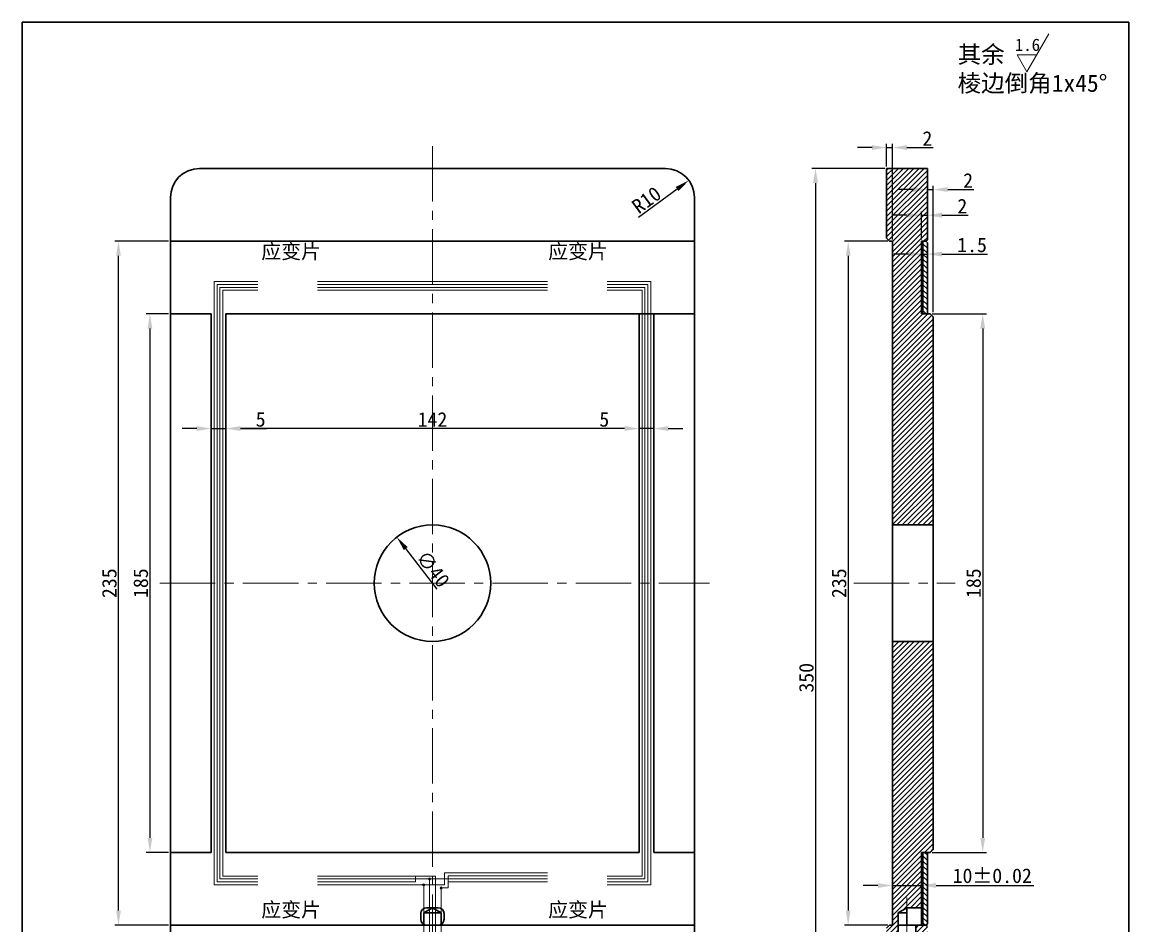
# Model space of a CAD drawing. Header units: inches. Extents: x -20 to 18950, y -1047 to 2551.
# Drawn here: x 17637.7 to 18017.9, y -819.9 to -509.3 of the extents above; entities that cross this region are included whole.
import ezdxf

# ---------------------------------------------------------------- set-up
doc = ezdxf.new("R2010")
doc.units = ezdxf.units.IN
doc.header["$MEASUREMENT"] = 0
doc.header["$PDSIZE"] = -5
doc.linetypes.add('CENTER2', pattern=[28.574999, 19.049999, -3.175, 3.175, -3.175])
doc.layers.get('0').update_dxf_attribs({"lineweight": 30})
doc.layers.get('Defpoints').update_dxf_attribs({"lineweight": 18})
for name, color, linetype, lineweight in [('cen', 1, 'CENTER2', 20), ('dim', 5, 'Continuous', 20), ('hat', 3, 'Continuous', 20), ('text', 6, 'Continuous', 20)]:
    doc.layers.add(name, color=color, linetype=linetype, lineweight=lineweight)
doc.styles.add('1', font='')
doc.styles.get("Standard").update_dxf_attribs({"font": ''})
doc.styles.get('1').set_extended_font_data('宋体')
doc.styles.get('Standard').set_extended_font_data('宋体')
doc.dimstyles.new('ISO-25', dxfattribs={"dimtxt": 5, "dimasz": 5, "dimexe": 1.25, "dimexo": 0.625, "dimtad": 1, "dimdsep": 46, "dimtxsty": 'Standard', "dimcen": 2.5, "dimdle": 10, "dimadec": 0, "dimazin": 0, "dimtfac": 1, "dimtmove": 0, "dimatfit": 3, "dimfxl": 1, "dimtolj": 1, "dimarcsym": 0})

# ---------------------------------------------------------------- blocks, each defined once
blk = doc.blocks.new('*D286')
at = {"layer": 'Defpoints', "color": 0, "transparency": 16777216}
for p in [(17766.4, -686.28), (17790.85, -717.93)]:
    blk.add_point(p, dxfattribs=at)
at = {"layer": 'dim', "color": 0, "linetype": 'Continuous', "lineweight": -2, "transparency": 16777216}
blk.add_line((17780.19, -704.13), (17769.46, -690.24), dxfattribs=at)
at = {"layer": 'dim', "color": 0, "transparency": 16777216}
blk.add_solid([(17770.12, -689.73), (17768.8, -690.75), (17766.4, -686.28)], dxfattribs=at)
at = {"layer": 'dim', "color": 0, "transparency": 16777216, "insert": (17778.83, -697.25), "char_height": 5, "attachment_point": 5, "rotation": 307.6865}
blk.add_mtext('\\A1;∅40', dxfattribs=at)
blk = doc.blocks.new('*D287')
at = {"layer": 'Defpoints', "color": 0, "transparency": 16777216}
for p in [(17936.63, -552.43), (17934.63, -559.61), (17936.63, -584.61)]:
    blk.add_point(p, dxfattribs=at)
at = {"layer": 'dim', "color": 0, "linetype": 'Continuous', "lineweight": -2, "transparency": 16777216}
for p, q in [((17934.63, -558.98), (17934.63, -551.18)), ((17936.63, -583.98), (17936.63, -551.18)), ((17929.63, -552.43), (17924.63, -552.43)), ((17934.63, -552.43), (17936.63, -552.43)), ((17941.63, -552.43), (17950.65, -552.43))]:
    blk.add_line(p, q, dxfattribs=at)
at = {"layer": 'dim', "color": 0, "transparency": 16777216}
for points in [[(17929.63, -551.6), (17929.63, -553.27), (17934.63, -552.43)], [(17941.63, -551.6), (17941.63, -553.27), (17936.63, -552.43)]]:
    blk.add_solid(points, dxfattribs=at)
at = {"layer": 'dim', "color": 0, "transparency": 16777216, "insert": (17948.64, -549.31), "char_height": 5, "attachment_point": 5}
blk.add_mtext('\\A1;2', dxfattribs=at)
blk = doc.blocks.new('*D288')
at = {"layer": 'Defpoints', "color": 0, "transparency": 16777216}
for p in [(17950.63, -566.86), (17948.63, -584.61), (17950.63, -609.61)]:
    blk.add_point(p, dxfattribs=at)
at = {"layer": 'dim', "color": 0, "linetype": 'Continuous', "lineweight": -2, "transparency": 16777216}
for p, q in [((17948.63, -583.98), (17948.63, -565.61)), ((17950.63, -608.98), (17950.63, -565.61)), ((17943.63, -566.86), (17938.63, -566.86)), ((17948.63, -566.86), (17950.63, -566.86)), ((17955.63, -566.86), (17964.65, -566.86))]:
    blk.add_line(p, q, dxfattribs=at)
at = {"layer": 'dim', "color": 0, "transparency": 16777216}
for points in [[(17943.63, -566.02), (17943.63, -567.69), (17948.63, -566.86)], [(17955.63, -566.02), (17955.63, -567.69), (17950.63, -566.86)]]:
    blk.add_solid(points, dxfattribs=at)
at = {"layer": 'dim', "color": 0, "transparency": 16777216, "insert": (17962.64, -563.73), "char_height": 5, "attachment_point": 5}
blk.add_mtext('\\A1;2', dxfattribs=at)
blk = doc.blocks.new('*D293')
at = {"layer": 'Defpoints', "color": 0, "transparency": 16777216}
for p in [(17934.63, -559.61), (17910.21, -909.61), (17935.63, -909.61)]:
    blk.add_point(p, dxfattribs=at)
at = {"layer": 'dim', "color": 0, "linetype": 'Continuous', "lineweight": -2, "transparency": 16777216}
for p, q in [((17934.01, -559.61), (17908.96, -559.61)), ((17910.21, -564.61), (17910.21, -904.61)), ((17935.01, -909.61), (17908.96, -909.61))]:
    blk.add_line(p, q, dxfattribs=at)
at = {"layer": 'dim', "color": 0, "transparency": 16777216}
for points in [[(17909.38, -564.61), (17911.05, -564.61), (17910.21, -559.61)], [(17909.38, -904.61), (17911.05, -904.61), (17910.21, -909.61)]]:
    blk.add_solid(points, dxfattribs=at)
at = {"layer": 'dim', "color": 0, "transparency": 16777216, "insert": (17907.09, -734.61), "char_height": 5, "attachment_point": 5, "rotation": 90}
blk.add_mtext('\\A1;350', dxfattribs=at)
blk = doc.blocks.new('*D294')
at = {"layer": 'Defpoints', "color": 0, "transparency": 16777216}
for p in [(17935.63, -584.61), (17921.45, -819.61), (17935.63, -819.61)]:
    blk.add_point(p, dxfattribs=at)
at = {"layer": 'dim', "color": 0, "linetype": 'Continuous', "lineweight": -2, "transparency": 16777216}
for p, q in [((17935.01, -584.61), (17920.2, -584.61)), ((17921.45, -589.61), (17921.45, -814.61)), ((17935.01, -819.61), (17920.2, -819.61))]:
    blk.add_line(p, q, dxfattribs=at)
at = {"layer": 'dim', "color": 0, "transparency": 16777216}
for points in [[(17920.62, -589.61), (17922.28, -589.61), (17921.45, -584.61)], [(17920.62, -814.61), (17922.28, -814.61), (17921.45, -819.61)]]:
    blk.add_solid(points, dxfattribs=at)
at = {"layer": 'dim', "color": 0, "transparency": 16777216, "insert": (17918.32, -702.11), "char_height": 5, "attachment_point": 5, "rotation": 90}
blk.add_mtext('\\A1;235', dxfattribs=at)
blk = doc.blocks.new('*D295')
at = {"layer": 'Defpoints', "color": 0, "transparency": 16777216}
for p in [(17707.63, -609.61), (17849.63, -609.61), (17707.63, -648.98)]:
    blk.add_point(p, dxfattribs=at)
at = {"layer": 'dim', "color": 0, "linetype": 'Continuous', "lineweight": -2, "transparency": 16777216}
for p, q in [((17707.63, -610.23), (17707.63, -650.23)), ((17849.63, -610.23), (17849.63, -650.23)), ((17844.63, -648.98), (17712.63, -648.98))]:
    blk.add_line(p, q, dxfattribs=at)
at = {"layer": 'dim', "color": 0, "transparency": 16777216}
for points in [[(17712.63, -648.14), (17712.63, -649.81), (17707.63, -648.98)], [(17844.63, -648.14), (17844.63, -649.81), (17849.63, -648.98)]]:
    blk.add_solid(points, dxfattribs=at)
at = {"layer": 'dim', "color": 0, "transparency": 16777216, "insert": (17778.63, -645.85), "char_height": 5, "attachment_point": 5}
blk.add_mtext('\\A1;142', dxfattribs=at)
blk = doc.blocks.new('*D296')
at = {"layer": 'Defpoints', "color": 0, "transparency": 16777216}
for p in [(17702.63, -609.61), (17707.63, -609.61), (17702.63, -648.98)]:
    blk.add_point(p, dxfattribs=at)
at = {"layer": 'dim', "color": 0, "linetype": 'Continuous', "lineweight": -2, "transparency": 16777216}
for p, q in [((17702.63, -610.23), (17702.63, -650.23)), ((17707.63, -610.23), (17707.63, -650.23)), ((17697.63, -648.98), (17692.63, -648.98)), ((17702.63, -648.98), (17707.63, -648.98)), ((17712.63, -648.98), (17721.59, -648.98))]:
    blk.add_line(p, q, dxfattribs=at)
at = {"layer": 'dim', "color": 0, "transparency": 16777216}
for points in [[(17697.63, -648.14), (17697.63, -649.81), (17702.63, -648.98)], [(17712.63, -648.14), (17712.63, -649.81), (17707.63, -648.98)]]:
    blk.add_solid(points, dxfattribs=at)
at = {"layer": 'dim', "color": 0, "transparency": 16777216, "insert": (17719.61, -645.85), "char_height": 5, "attachment_point": 5}
blk.add_mtext('\\A1;5', dxfattribs=at)
blk = doc.blocks.new('*D285')
at = {"layer": 'Defpoints', "color": 0, "transparency": 16777216}
for p in [(17849.63, -609.61), (17854.63, -609.61), (17849.63, -648.98)]:
    blk.add_point(p, dxfattribs=at)
at = {"layer": 'dim', "color": 0, "linetype": 'Continuous', "lineweight": -2, "transparency": 16777216}
for p, q in [((17849.63, -610.23), (17849.63, -650.23)), ((17854.63, -610.23), (17854.63, -650.23)), ((17844.63, -648.98), (17835.67, -648.98)), ((17854.63, -648.98), (17849.63, -648.98)), ((17859.63, -648.98), (17864.63, -648.98))]:
    blk.add_line(p, q, dxfattribs=at)
at = {"layer": 'dim', "color": 0, "transparency": 16777216}
for points in [[(17844.63, -648.14), (17844.63, -649.81), (17849.63, -648.98)], [(17859.63, -648.14), (17859.63, -649.81), (17854.63, -648.98)]]:
    blk.add_solid(points, dxfattribs=at)
at = {"layer": 'dim', "color": 0, "transparency": 16777216, "insert": (17837.65, -645.85), "char_height": 5, "attachment_point": 5}
blk.add_mtext('\\A1;5', dxfattribs=at)
blk = doc.blocks.new('*D297')
at = {"layer": 'Defpoints', "color": 0, "transparency": 16777216}
for p in [(17949.63, -609.61), (17949.63, -794.61), (17967.65, -794.61)]:
    blk.add_point(p, dxfattribs=at)
at = {"layer": 'dim', "color": 0, "linetype": 'Continuous', "lineweight": -2, "transparency": 16777216}
for p, q in [((17950.26, -609.61), (17968.9, -609.61)), ((17967.65, -614.61), (17967.65, -789.61)), ((17950.26, -794.61), (17968.9, -794.61))]:
    blk.add_line(p, q, dxfattribs=at)
at = {"layer": 'dim', "color": 0, "transparency": 16777216}
for points in [[(17966.82, -614.61), (17968.49, -614.61), (17967.65, -609.61)], [(17966.82, -789.61), (17968.49, -789.61), (17967.65, -794.61)]]:
    blk.add_solid(points, dxfattribs=at)
at = {"layer": 'dim', "color": 0, "transparency": 16777216, "insert": (17964.53, -702.11), "char_height": 5, "attachment_point": 5, "rotation": 90}
blk.add_mtext('\\A1;185', dxfattribs=at)
blk = doc.blocks.new('*D298')
at = {"layer": 'Defpoints', "color": 0, "transparency": 16777216}
for p in [(17670.77, -584.61), (17688.63, -584.61), (17688.63, -819.61)]:
    blk.add_point(p, dxfattribs=at)
at = {"layer": 'dim', "color": 0, "linetype": 'Continuous', "lineweight": -2, "transparency": 16777216}
for p, q in [((17688, -584.61), (17669.52, -584.61)), ((17670.77, -814.61), (17670.77, -589.61)), ((17688, -819.61), (17669.52, -819.61))]:
    blk.add_line(p, q, dxfattribs=at)
at = {"layer": 'dim', "color": 0, "transparency": 16777216}
for points in [[(17669.94, -589.61), (17671.61, -589.61), (17670.77, -584.61)], [(17669.94, -814.61), (17671.61, -814.61), (17670.77, -819.61)]]:
    blk.add_solid(points, dxfattribs=at)
at = {"layer": 'dim', "color": 0, "transparency": 16777216, "insert": (17667.65, -702.11), "char_height": 5, "attachment_point": 5, "rotation": 90}
blk.add_mtext('\\A1;235', dxfattribs=at)
blk = doc.blocks.new('*D299')
at = {"layer": 'Defpoints', "color": 0, "transparency": 16777216}
for p in [(17688.63, -609.61), (17681.58, -794.61), (17688.63, -794.61)]:
    blk.add_point(p, dxfattribs=at)
at = {"layer": 'dim', "color": 0, "linetype": 'Continuous', "lineweight": -2, "transparency": 16777216}
for p, q in [((17688, -609.61), (17680.33, -609.61)), ((17681.58, -614.61), (17681.58, -789.61)), ((17688, -794.61), (17680.33, -794.61))]:
    blk.add_line(p, q, dxfattribs=at)
at = {"layer": 'dim', "color": 0, "transparency": 16777216}
for points in [[(17680.74, -614.61), (17682.41, -614.61), (17681.58, -609.61)], [(17680.74, -789.61), (17682.41, -789.61), (17681.58, -794.61)]]:
    blk.add_solid(points, dxfattribs=at)
at = {"layer": 'dim', "color": 0, "transparency": 16777216, "insert": (17678.45, -702.11), "char_height": 5, "attachment_point": 5, "rotation": 90}
blk.add_mtext('\\A1;185', dxfattribs=at)
blk = doc.blocks.new('*D307')
at = {"layer": 'Defpoints', "color": 0, "transparency": 16777216}
for p in [(17866.71, -563.71), (17858.63, -569.61)]:
    blk.add_point(p, dxfattribs=at)
at = {"layer": 'dim', "color": 0, "linetype": 'Continuous', "lineweight": -2, "transparency": 16777216}
blk.add_line((17849.43, -576.32), (17862.67, -566.66), dxfattribs=at)
at = {"layer": 'dim', "color": 0, "transparency": 16777216}
blk.add_solid([(17862.18, -565.99), (17863.16, -567.33), (17866.71, -563.71)], dxfattribs=at)
at = {"layer": 'dim', "color": 0, "transparency": 16777216, "insert": (17852.18, -570.44), "char_height": 5, "attachment_point": 5, "rotation": 36.117}
blk.add_mtext('\\A1;R10', dxfattribs=at)
blk = doc.blocks.new('*D308')
at = {"layer": 'Defpoints', "color": 0, "transparency": 16777216}
for p in [(17948.63, -575.67), (17946.63, -584.61), (17948.63, -584.11)]:
    blk.add_point(p, dxfattribs=at)
at = {"layer": 'dim', "color": 0, "linetype": 'Continuous', "lineweight": -2, "transparency": 16777216}
for p, q in [((17941.63, -575.67), (17936.63, -575.67)), ((17946.63, -583.98), (17946.63, -574.42)), ((17946.63, -575.67), (17948.63, -575.67)), ((17948.63, -583.48), (17948.63, -574.42)), ((17953.63, -575.67), (17962.65, -575.67))]:
    blk.add_line(p, q, dxfattribs=at)
at = {"layer": 'dim', "color": 0, "transparency": 16777216}
for points in [[(17941.63, -574.83), (17941.63, -576.5), (17946.63, -575.67)], [(17953.63, -574.83), (17953.63, -576.5), (17948.63, -575.67)]]:
    blk.add_solid(points, dxfattribs=at)
at = {"layer": 'dim', "color": 0, "transparency": 16777216, "insert": (17960.64, -572.54), "char_height": 5, "attachment_point": 5}
blk.add_mtext('\\A1;2', dxfattribs=at)
blk = doc.blocks.new('*D309')
at = {"layer": 'Defpoints', "color": 0, "transparency": 16777216}
for p in [(17947.13, -584.61), (17948.63, -585.11), (17948.63, -589.02)]:
    blk.add_point(p, dxfattribs=at)
at = {"layer": 'dim', "color": 0, "linetype": 'Continuous', "lineweight": -2, "transparency": 16777216}
for p, q in [((17947.13, -585.23), (17947.13, -590.27)), ((17942.13, -589.02), (17937.13, -589.02)), ((17947.13, -589.02), (17948.63, -589.02)), ((17948.63, -585.73), (17948.63, -590.27)), ((17953.63, -589.02), (17969.35, -589.02))]:
    blk.add_line(p, q, dxfattribs=at)
at = {"layer": 'dim', "color": 0, "transparency": 16777216}
for points in [[(17942.13, -588.19), (17942.13, -589.86), (17947.13, -589.02)], [(17953.63, -588.19), (17953.63, -589.86), (17948.63, -589.02)]]:
    blk.add_solid(points, dxfattribs=at)
at = {"layer": 'dim', "color": 0, "transparency": 16777216, "insert": (17963.99, -585.9), "char_height": 5, "attachment_point": 5}
blk.add_mtext('\\A1;1.5', dxfattribs=at)
blk = doc.blocks.new('*D311')
at = {"layer": 'Defpoints', "color": 0, "transparency": 16777216}
for p in [(17946.63, -794.61), (17936.63, -805.98), (17936.63, -819.61)]:
    blk.add_point(p, dxfattribs=at)
at = {"layer": 'dim', "color": 0, "linetype": 'Continuous', "lineweight": -2, "transparency": 16777216}
for p, q in [((17946.63, -795.23), (17946.63, -807.23)), ((17931.63, -805.98), (17926.63, -805.98)), ((17936.63, -818.98), (17936.63, -804.73)), ((17936.63, -805.98), (17946.63, -805.98)), ((17951.63, -805.98), (17985.23, -805.98))]:
    blk.add_line(p, q, dxfattribs=at)
at = {"layer": 'dim', "color": 0, "transparency": 16777216}
for points in [[(17931.63, -805.15), (17931.63, -806.82), (17936.63, -805.98)], [(17951.63, -805.15), (17951.63, -806.82), (17946.63, -805.98)]]:
    blk.add_solid(points, dxfattribs=at)
at = {"layer": 'dim', "color": 0, "transparency": 16777216, "insert": (17970.93, -802.66), "char_height": 5, "attachment_point": 5}
blk.add_mtext('\\A1;10%%P0.02', dxfattribs=at)

msp = doc.modelspace()

# ---------------------------------------------------------------- hatches: boundary and pattern name
at = {"layer": 'dim'}
h = msp.add_hatch(color=3, dxfattribs=at)
h.dxf.hatch_style = 1
h.paths.add_polyline_path([(17947.13, -593.641), (17946.63, -593.641), (17946.63, -605.324), (17947.13, -605.324)])
h = msp.add_hatch(color=3, dxfattribs=at)
h.dxf.hatch_style = 1
h.paths.add_polyline_path([(17947.13, -810.572), (17946.63, -810.572), (17946.63, -798.889), (17947.13, -798.889)])
h = msp.add_hatch(color=3, dxfattribs=at)
h.dxf.hatch_style = 1
h.paths.add_polyline_path([(17775.806, -806.041, -0.3394543), (17775.374, -805.984), (17775.881, -805.477, -0.4931454)])
h.paths.add_polyline_path([(17775.374, -805.984, -0.4931454), (17775.448, -805.42, -0.3394543), (17775.881, -805.477)])
h = msp.add_hatch(color=3, dxfattribs=at)
h.dxf.hatch_style = 1
h.paths.add_polyline_path([(17777.806, -804.041, -0.3394543), (17777.374, -803.984), (17777.881, -803.477, -0.4931454)])
h.paths.add_polyline_path([(17777.374, -803.984, -0.4931454), (17777.448, -803.42, -0.3394543), (17777.881, -803.477)])
h = msp.add_hatch(color=3, dxfattribs=at)
h.dxf.hatch_style = 1
h.paths.add_polyline_path([(17781.806, -807.153, -0.3394543), (17781.374, -807.096), (17781.881, -806.589, -0.4931454)])
h.paths.add_polyline_path([(17781.374, -807.096, -0.4931454), (17781.448, -806.532, -0.3394543), (17781.881, -806.589)])
at = {"layer": 'hat'}
h = msp.add_hatch(dxfattribs=at)
h.set_pattern_fill('ANSI31', color=3, scale=10)
h.set_pattern_definition([(45, (14.5529, 0), (-0.88388348, 0.88388348), [])])
h.paths.add_polyline_path([(17950.63, -610.607), (17949.63, -609.607), (17946.63, -609.607), (17946.63, -584.607), (17948.13, -584.607), (17948.63, -584.107), (17948.63, -559.607), (17934.63, -559.607), (17934.63, -583.607), (17935.63, -584.607), (17936.63, -584.607), (17936.63, -682.107), (17950.63, -682.107)])
h.paths.add_polyline_path([(17950.63, -722.107), (17936.63, -722.107), (17936.63, -819.607), (17935.63, -819.607), (17934.63, -820.607), (17934.63, -908.607), (17935.63, -909.607), (17936.13, -909.607), (17936.13, -907.607), (17937.13, -907.607), (17937.13, -889.607), (17937.63, -889.607), (17937.63, -829.607), (17938.63, -829.607), (17938.63, -815.339), (17941.63, -813.607), (17946.63, -813.607), (17946.63, -794.607), (17949.63, -794.607), (17950.63, -793.607)])
h.paths.add_polyline_path([(17948.63, -820.107), (17948.13, -819.607), (17946.63, -819.607), (17944.63, -819.607), (17944.63, -829.607), (17945.63, -829.607), (17945.63, -889.607), (17946.13, -889.607), (17946.13, -907.607), (17947.13, -907.607), (17947.13, -909.607), (17947.63, -909.607), (17948.63, -908.607)])
h.paths.add_polyline_path([(17946.13, -889.607), (17945.63, -889.607), (17945.63, -907.607), (17946.13, -907.607)], flags=17)
h.paths.add_polyline_path([(17937.63, -889.607), (17937.13, -889.607), (17937.13, -907.607), (17937.63, -907.607)], flags=17)
h = msp.add_hatch(dxfattribs=at)
h.set_pattern_fill('ANSI31', color=3, scale=10, angle=90)
h.set_pattern_definition([(135, (14.5529, 0), (-0.88388348, -0.88388348), [])])
h.paths.add_polyline_path([(17948.63, -585.107), (17948.13, -584.607), (17947.13, -584.607), (17947.13, -609.607), (17948.63, -609.607)])
h.paths.add_polyline_path([(17948.63, -794.607), (17947.13, -794.607), (17947.13, -819.607), (17948.13, -819.607), (17948.63, -819.107)])

# ---------------------------------------------------------------- linework, layer by layer
for p, q in [((18017.86, -509.328), (17637.672, -509.328)), ((17637.672, -509.328), (17637.672, -1046.966)), ((18017.86, -1046.966), (18017.86, -509.328)), ((17698.627, -559.607), (17858.627, -559.607)), ((17934.63, -559.607), (17948.63, -559.607)), ((17934.63, -559.607), (17934.63, -583.607)), ((17948.63, -559.607), (17948.63, -584.107)), ((17688.627, -569.607), (17688.627, -834.607)), ((17868.627, -569.607), (17868.627, -834.607)), ((17688.627, -584.607), (17868.627, -584.607)), ((17934.63, -583.607), (17935.63, -584.607)), ((17936.63, -584.607), (17935.63, -584.607)), ((17936.63, -584.607), (17936.63, -819.607)), ((17946.63, -584.607), (17946.63, -609.607)), ((17946.63, -584.607), (17948.13, -584.607)), ((17947.13, -584.607), (17947.13, -609.607)), ((17948.13, -584.607), (17948.63, -584.107)), ((17948.13, -584.607), (17948.63, -585.107)), ((17948.63, -585.107), (17948.63, -609.607)), ((17946.63, -593.641), (17947.13, -593.641)), ((17946.63, -605.324), (17947.13, -605.324)), ((17688.627, -609.607), (17702.627, -609.607)), ((17702.627, -609.607), (17702.627, -794.607)), ((17707.627, -609.607), (17868.627, -609.607)), ((17707.627, -609.607), (17707.627, -794.607)), ((17849.627, -609.607), (17849.627, -794.607)), ((17854.627, -609.607), (17854.627, -794.607)), ((17946.63, -609.607), (17949.63, -609.607)), ((17949.63, -609.607), (17950.63, -610.607)), ((17950.63, -610.607), (17950.63, -793.607)), ((17936.63, -682.107), (17950.63, -682.107)), ((17936.63, -722.107), (17950.63, -722.107)), ((17949.63, -794.607), (17950.63, -793.607)), ((17688.627, -794.607), (17702.627, -794.607)), ((17707.627, -794.607), (17849.627, -794.607)), ((17854.627, -794.607), (17868.627, -794.607)), ((17946.63, -819.607), (17946.63, -794.607)), ((17946.63, -794.607), (17949.63, -794.607)), ((17947.13, -819.607), (17947.13, -794.607)), ((17948.63, -819.107), (17948.63, -794.607)), ((17946.63, -798.889), (17947.13, -798.889)), ((17946.63, -810.572), (17947.13, -810.572)), ((17774.627, -817.607), (17774.627, -815.607)), ((17778.627, -813.607), (17775.627, -815.339)), ((17775.627, -815.339), (17781.627, -815.339)), ((17775.627, -815.339), (17775.627, -819.339)), ((17776.627, -813.607), (17780.627, -813.607)), ((17778.627, -813.607), (17781.627, -815.339)), ((17781.627, -815.339), (17781.627, -819.339)), ((17782.627, -817.607), (17782.627, -815.607)), ((17941.63, -813.607), (17938.63, -815.339)), ((17938.63, -829.607), (17938.63, -815.339)), ((17938.63, -815.339), (17941.63, -815.339)), ((17941.63, -813.607), (17946.63, -813.607)), ((17941.63, -813.607), (17941.63, -819.607)), ((17688.627, -819.607), (17778.627, -819.607)), ((17778.627, -819.607), (17868.627, -819.607)), ((17934.63, -820.607), (17935.63, -819.607)), ((17935.63, -819.607), (17936.63, -819.607)), ((17938.63, -819.607), (17947.63, -819.607)), ((17944.63, -829.607), (17944.63, -819.607)), ((17946.63, -819.607), (17948.13, -819.607)), ((17948.13, -819.607), (17948.63, -819.107)), ((17948.13, -819.607), (17948.63, -820.107))]:
    msp.add_line(p, q)
msp.add_circle((17778.627, -702.107), 20)
for centre, radius, start, end in [((17698.627, -569.607), 10, 90, 180), ((17858.627, -569.607), 10, 0, 90), ((17776.627, -815.607), 2, 90, 180), ((17780.627, -815.607), 2, 360, 90), ((17776.627, -817.607), 2, 180, 270), ((17780.627, -817.607), 2, 270, 360)]:
    msp.add_arc(centre, radius, start, end)
at = {"layer": 'cen'}
for p, q in [((17778.627, -551.906), (17778.627, -914.415)), ((17684.964, -702.107), (17873.766, -702.107)), ((17923.361, -702.107), (17958.158, -702.107)), ((17941.63, -810.151), (17941.63, -915.167))]:
    msp.add_line(p, q, dxfattribs=at)
at = {"layer": 'dim'}
for p, q in [((17718.627, -598.483), (17703.627, -598.483)), ((17703.627, -598.483), (17703.627, -805.73)), ((17718.627, -599.483), (17704.627, -599.483)), ((17704.627, -599.483), (17704.627, -804.73)), ((17718.627, -600.483), (17705.627, -600.483)), ((17705.627, -600.483), (17705.627, -803.73)), ((17801.499, -598.483), (17739.123, -598.483)), ((17801.499, -599.483), (17739.123, -599.483)), ((17801.499, -600.483), (17739.123, -600.483)), ((17755.755, -598.483), (17818.132, -598.483)), ((17755.755, -599.483), (17818.132, -599.483)), ((17755.755, -600.483), (17818.132, -600.483)), ((17838.627, -598.483), (17853.627, -598.483)), ((17838.627, -599.483), (17852.627, -599.483)), ((17838.627, -600.483), (17851.627, -600.483)), ((17851.627, -600.483), (17851.627, -803.73)), ((17852.627, -599.483), (17852.627, -804.73)), ((17853.627, -598.483), (17853.627, -805.73)), ((17718.627, -601.483), (17706.627, -601.483)), ((17706.627, -601.483), (17706.627, -802.73)), ((17801.499, -601.483), (17739.123, -601.483)), ((17755.755, -601.483), (17818.132, -601.483)), ((17838.627, -601.483), (17850.627, -601.483)), ((17850.627, -601.483), (17850.627, -802.73)), ((17800.104, -801.685), (17782.789, -801.685)), ((17782.789, -801.685), (17818.132, -801.685)), ((17782.789, -805.73), (17782.789, -801.685)), ((17718.627, -805.73), (17703.627, -805.73)), ((17718.627, -804.73), (17704.627, -804.73)), ((17718.627, -803.73), (17705.627, -803.73)), ((17718.627, -802.73), (17706.627, -802.73)), ((17779.627, -802.73), (17739.123, -802.73)), ((17773.826, -803.73), (17739.123, -803.73)), ((17772.858, -804.73), (17739.123, -804.73)), ((17774.627, -805.73), (17739.123, -805.73)), ((17755.755, -802.73), (17779.627, -802.73)), ((17772.858, -804.73), (17772.858, -802.73)), ((17773.826, -803.73), (17783.408, -803.73)), ((17774.627, -805.73), (17782.789, -805.73)), ((17777.627, -889.582), (17777.627, -803.531)), ((17779.627, -889.582), (17779.627, -802.73)), ((17783.408, -803.73), (17818.132, -803.73)), ((17784.032, -802.685), (17818.132, -802.685)), ((17784.032, -802.685), (17784.032, -806.842)), ((17784.032, -804.726), (17818.132, -804.726)), ((17800.104, -802.685), (17797.232, -802.685)), ((17838.627, -802.73), (17850.627, -802.73)), ((17838.627, -803.73), (17851.627, -803.73)), ((17838.627, -804.73), (17852.627, -804.73)), ((17838.627, -805.73), (17853.627, -805.73)), ((17775.627, -889.582), (17775.627, -806.089)), ((17781.627, -889.582), (17781.627, -807.201)), ((17784.032, -806.842), (17781.986, -806.842))]:
    msp.add_line(p, q, dxfattribs=at)
for centre in [(17775.627, -805.73), (17777.627, -803.73), (17781.627, -806.842)]:
    msp.add_circle(centre, 0.358, dxfattribs=at)
at = {"layer": 'text'}
for p, q in [((17982.828, -526.377), (17990.372, -513.31)), ((17979.44, -520.51), (17982.828, -526.377))]:
    msp.add_line(p, q, dxfattribs=at)
at = {"layer": 'text', "ltscale": 0.3}
msp.add_line((17979.44, -520.51), (17986.215, -520.51), dxfattribs=at)

# ---------------------------------------------------------------- texts
at = {"layer": 'dim', "char_height": 5, "attachment_point": 1, "style": '1'}
for insert in [(17719.84, -585.617), (17818.393, -585.617), (17719.84, -811.792), (17818.393, -811.792)]:
    msp.add_mtext_dynamic_manual_height_columns('应变片', width=22.22046, gutter_width=1, heights=[0], dxfattribs=dict(at, insert=insert))
at = {"layer": 'text', "attachment_point": 1}
for s, insert, char_height, width in [('{\\fSimSun|b0|i0|c134|p2;其余\\fￋￎￌ￥|b0|i0|c134|p2;\\P\\fSimSun|b0|i0|c134|p2;棱边倒角}1x45°', (17959.023, -517.461), 5.92764, 58.44431), ('1.6', (17978.713, -514.991), 4.234, 8.25568)]:
    msp.add_mtext(s, dxfattribs=dict(at, insert=insert, char_height=char_height, width=width))

# ---------------------------------------------------------------- dimensions: what is measured, and where the dimension line sits
at = {"layer": 'dim'}
for base, p1, p2, picture, middle in [((17936.63, -552.435), (17934.63, -559.607), (17936.63, -584.607), '*D287', (17948.638, -552.435)), ((17950.63, -566.858), (17948.63, -584.607), (17950.63, -609.607), '*D288', (17962.638, -566.858)), ((17948.63, -575.666), (17946.63, -584.607), (17948.63, -584.107), '*D308', (17960.638, -575.666)), ((17702.627, -648.977), (17707.627, -609.607), (17702.627, -609.607), '*D296', (17719.607, -648.977)), ((17849.627, -648.977), (17854.627, -609.607), (17849.627, -609.607), '*D285', (17837.647, -648.977))]:
    dim = msp.add_linear_dim(base=base, p1=p1, p2=p2, dimstyle='ISO-25', dxfattribs=at)
    dim.commit()
    dim.dimension.update_dxf_attribs({"geometry": picture, "text_midpoint": middle, "dimtype": 160})
for base, p1, p2, picture, middle in [((17910.213, -909.607), (17934.63, -559.607), (17935.63, -909.607), '*D293', (17907.088, -734.607)), ((17921.449, -819.607), (17935.63, -584.607), (17935.63, -819.607), '*D294', (17918.324, -702.107)), ((17681.576, -794.607), (17688.627, -609.607), (17688.627, -794.607), '*D299', (17678.451, -702.107)), ((17967.654, -794.607), (17949.63, -609.607), (17949.63, -794.607), '*D297', (17964.529, -702.107))]:
    dim = msp.add_linear_dim(base=base, p1=p1, p2=p2, angle=90, dimstyle='ISO-25', dxfattribs=at)
    dim.commit()
    dim.dimension.update_dxf_attribs({"geometry": picture, "text_midpoint": middle})
dim = msp.add_radius_dim(center=(17858.627, -569.607), mpoint=(17866.705, -563.712), dimstyle='ISO-25', dxfattribs=at)
dim.commit()
dim.dimension.update_dxf_attribs({"geometry": '*D307', "text_midpoint": (17854.027, -572.963), "dimtype": 164})
dim = msp.add_linear_dim(base=(17670.774, -584.607), p1=(17688.627, -819.607), p2=(17688.627, -584.607), angle=90, dimstyle='ISO-25', dxfattribs=at)
dim.commit()
dim.dimension.update_dxf_attribs({"geometry": '*D298', "text_midpoint": (17670.774, -702.107), "dimtype": 160})
for base, p1, p2, picture, middle in [((17948.63, -589.022), (17947.13, -584.607), (17948.63, -585.107), '*D309', (17963.99, -585.897)), ((17707.627, -648.977), (17849.627, -609.607), (17707.627, -609.607), '*D295', (17778.627, -645.852))]:
    dim = msp.add_linear_dim(base=base, p1=p1, p2=p2, dimstyle='ISO-25', dxfattribs=at)
    dim.commit()
    dim.dimension.update_dxf_attribs({"geometry": picture, "text_midpoint": middle})
dim = msp.add_diameter_dim_2p(p1=(17790.854, -717.934), p2=(17766.4, -686.279), dimstyle='ISO-25', dxfattribs=at)
dim.commit()
dim.dimension.update_dxf_attribs({"geometry": '*D286', "text_midpoint": (17776.353, -699.163), "dimtype": 163})
dim = msp.add_linear_dim(base=(17936.63, -805.984), p1=(17946.63, -794.607), p2=(17936.63, -819.607), text='<>%%P0.02', dimstyle='ISO-25', dxfattribs=at)
dim.commit()
dim.dimension.update_dxf_attribs({"geometry": '*D311', "text_midpoint": (17970.929, -805.984), "dimtype": 160})

doc.saveas('drawing.dxf')
